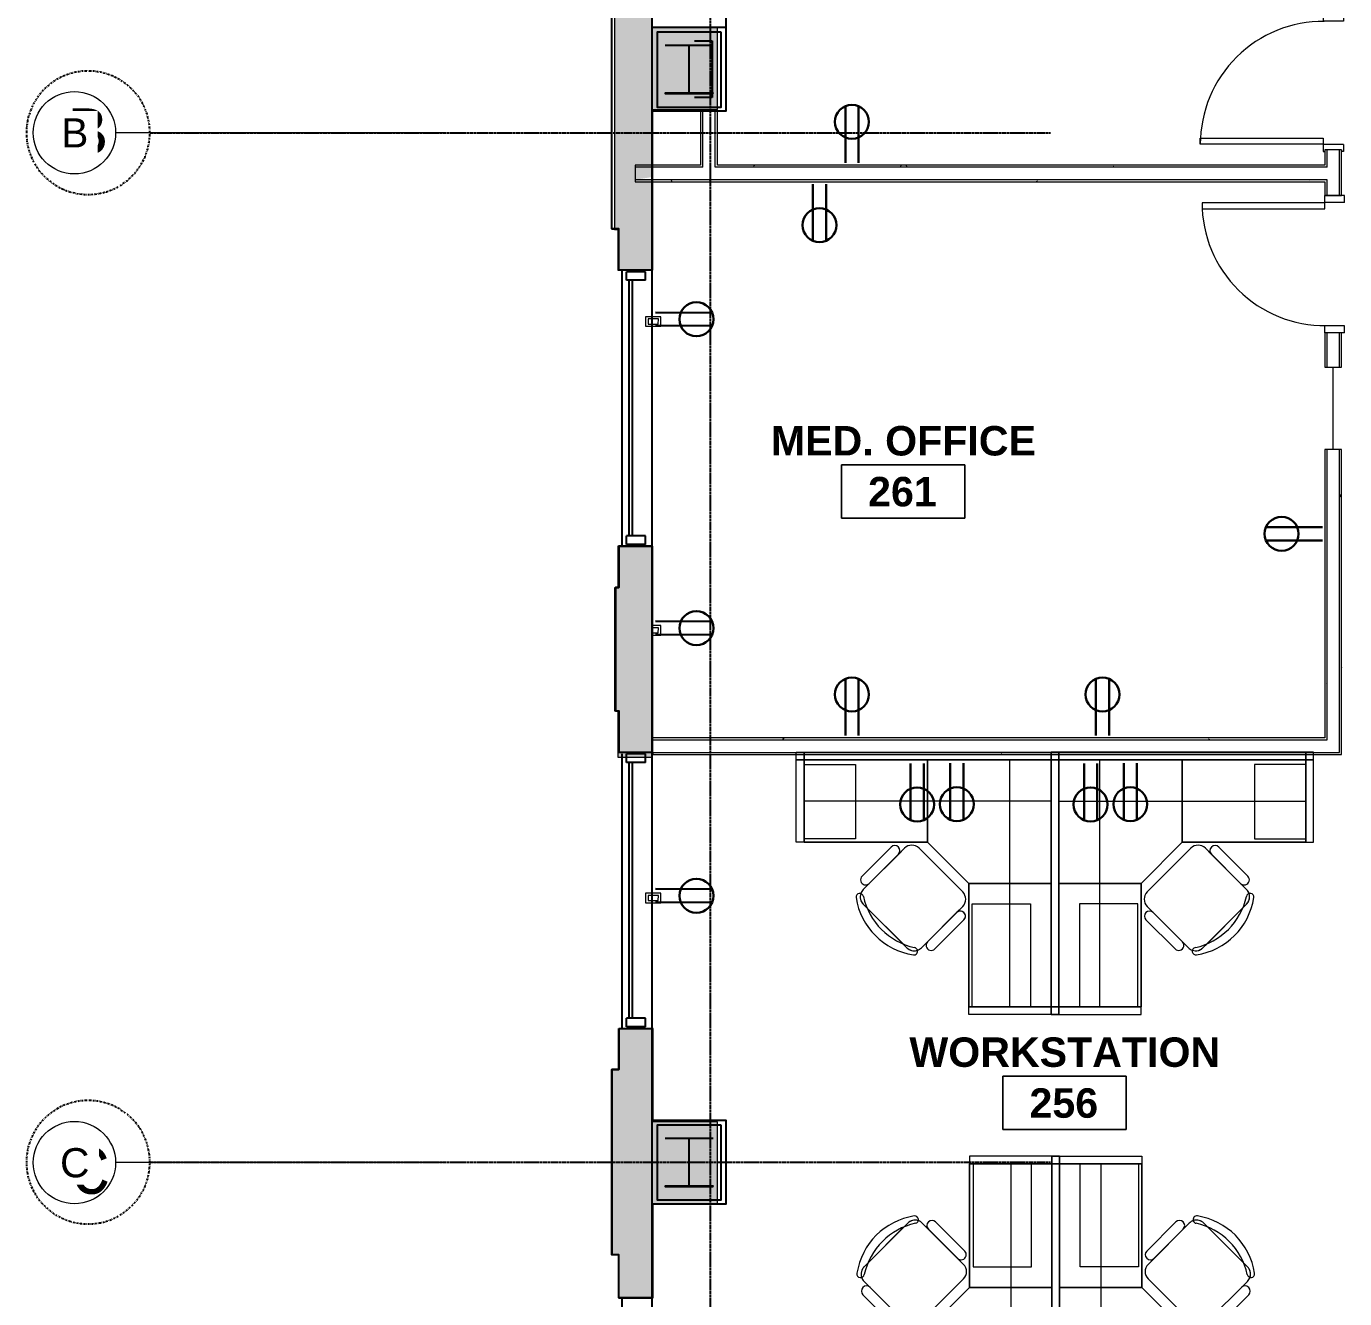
# Model space of a CAD drawing. Header units: inches. Extents: x 25329 to 28023, y 11893 to 13703.
# Drawn here: x 25328.9 to 25713.1, y 12932.4 to 13303.2 of the extents above; entities that cross this region are included whole.
import ezdxf

# ---------------------------------------------------------------- set-up
doc = ezdxf.new("R2010")
doc.units = ezdxf.units.IN
doc.header["$MEASUREMENT"] = 0
for name, pattern in [('L1$0$Plaza America BA02$0$CENTER2', [1.125, 0.75, -0.125, 0.125, -0.125]), ('L1$0$Plaza America BA02$0$DASHDOT', [1, 0.5, -0.25, 0, -0.25]), ('L1$0$SAG 02ATL Ste230PHII$0$CENTER2', [1.125, 0.75, -0.125, 0.125, -0.125])]:
    doc.linetypes.add(name, pattern=pattern)
for name, color, linetype in [('L1$0$A-Cols-Extr', 8, 'Continuous'), ('L1$0$A-Glaz', 8, 'Continuous'), ('L1$0$A-Wall-Extr', 8, 'Continuous'), ('L1$0$Plaza America BA02$0$14', 8, 'L1$0$Plaza America BA02$0$DASHDOT'), ('L1$0$Plaza America BA02$0$A-Column grid', 8, 'L1$0$Plaza America BA02$0$CENTER2'), ('L1$0$SAG 02ATL Ste230PHII$0$A-Column grid', 8, 'L1$0$SAG 02ATL Ste230PHII$0$CENTER2')]:
    doc.layers.add(name, color=color, linetype=linetype)
for name, color, linetype, lineweight in [('X1$0$A-ANNO-NOTE', 4, 'Continuous', 30), ('X1$0$A-AREA-IDEN', 1, 'Continuous', 9), ('X1$0$A-DOOR', 8, 'Continuous', 13), ('X1$0$A-DOOR-FRAM', 8, 'Continuous', 20), ('X1$0$A-GLAZ', 8, 'Continuous', 13), ('X1$0$A-WALL', 8, 'Continuous', 13), ('X1$0$A-WALL-PATT', 8, 'Continuous', 13), ('X1$0$E-ELEC-FIXT', 4, 'Continuous', 9), ('X1$0$I-FURN', 47, 'Continuous', 9), ('X1$0$I-FURN-PNLS', 47, 'Continuous', 9), ('X1$0$I-WALL', 8, 'Continuous', 13), ('X1$0$S-COLS', 8, 'Continuous', 13), ('X1$0$S-GRID', 8, 'Continuous', 9), ('X1$0$S-GRID-IDEN', 8, 'Continuous', 9)]:
    doc.layers.add(name, color=color, linetype=linetype, lineweight=lineweight)
doc.styles.add('L1$0$Plaza America BA02$0$MONOTXT', font='MONOTXT', dxfattribs={"height": 0.2})
doc.styles.add('X1$0$Swis721 Lt BT', font='swissl.ttf', dxfattribs={"height": 8.514638})
doc.styles.add('X1$0$Swis721 Lt BT_B', font='', dxfattribs={"height": 8.583975})
doc.styles.get('X1$0$Swis721 Lt BT_B').set_extended_font_data('Swis721 Lt BT', bold=True)
pattern_1 = [(0, (0, 0), (30.72, 7.68), [1.267, -21.773, 1.267, -21.773, -122.88]), (0, (0, 0), (30.72, 7.68), [-46.08, 1.267, -44.813, 1.267, -21.773, -53.76]), (0, (0, 0), (30.72, 7.68), [-115.2, 1.267, -14.093, 1.267, -37.133]), (120, (11.52, 3.84), (-22.011075, 22.7643004), [1.267, -21.773, 1.267, -21.773, -122.88]), (120, (11.52, 3.84), (-22.011075, 22.7643004), [-46.08, 1.267, -44.813, 1.267, -21.773, -53.76]), (120, (11.52, 3.84), (-22.011075, 22.7643004), [-115.2, 1.267, -14.093, 1.267, -37.133]), (240, (15.36, 19.2), (-8.708925, -30.4443004), [1.267, -21.773, 1.267, -21.773, -122.88]), (240, (15.36, 19.2), (-8.708925, -30.4443004), [-46.08, 1.267, -44.813, 1.267, -21.773, -53.76]), (240, (15.36, 19.2), (-8.708925, -30.4443004), [-115.2, 1.267, -14.093, 1.267, -37.133])]

# ---------------------------------------------------------------- blocks, each defined once
blk = doc.blocks.new('X1$0$F-Workstation - Generic Typical - F-Workstation - Generic Typical-V93-FIRST FLOOR POWER _ SIGNAL')
at = {"layer": 'X1$0$I-FURN'}
for p, q in [((25.76, -38.49), (38.49, -25.76)), ((38.49, -25.76), (25.76, -38.49)), ((25.76, -38.49), (38.49, -25.76)), ((42.73, -25.76), (54.75, -37.78)), ((44.5, -27.53), (42.73, -25.76)), ((42.73, -25.76), (44.5, -27.53)), ((46.62, -25.4), (55.1, -33.89)), ((55.1, -33.89), (46.62, -25.4)), ((46.62, -25.4), (55.1, -33.89)), ((44.5, -27.53), (52.98, -36.01)), ((52.98, -36.01), (44.5, -27.53)), ((52.98, -36.01), (44.5, -27.53)), ((44.5, -27.53), (52.98, -36.01)), ((54.75, -37.78), (52.98, -36.01)), ((52.98, -36.01), (54.75, -37.78)), ((53.57, -43.2), (54.75, -42.02)), ((54.75, -42.02), (53.57, -43.2)), ((37.78, -54.75), (25.76, -42.73)), ((25.76, -42.73), (27.53, -44.5)), ((27.53, -44.5), (25.76, -42.73)), ((36.01, -52.98), (27.53, -44.5)), ((27.53, -44.5), (36.01, -52.98)), ((27.53, -44.5), (36.01, -52.98)), ((36.01, -52.98), (27.53, -44.5)), ((53.65, -43.12), (43.12, -53.65)), ((43.2, -53.57), (53.57, -43.2)), ((53.57, -43.2), (43.2, -53.57)), ((33.89, -55.1), (25.4, -46.62)), ((25.4, -46.62), (33.89, -55.1)), ((33.89, -55.1), (25.4, -46.62)), ((36.01, -52.98), (37.78, -54.75)), ((37.78, -54.75), (36.01, -52.98)), ((42.02, -54.75), (43.2, -53.57)), ((43.2, -53.57), (42.02, -54.75))]:
    blk.add_line(p, q, dxfattribs=at)
for centre, radius, start, end in [((40.61, -27.88), 3, 45, 135), ((40.61, -27.88), 3, 45, 135), ((40.61, -27.88), 3, 45, 135), ((45.56, -26.46), 1.5, 45, 225), ((45.56, -26.46), 1.5, 45, 225), ((45.56, -26.46), 1.5, 45, 225), ((54.04, -34.95), 1.5, 225, 45), ((54.04, -34.95), 1.5, 225, 45), ((54.04, -34.95), 1.5, 225, 45), ((52.63, -39.9), 3, 18.7164, 45), ((52.63, -39.9), 3, 18.6047, 45), ((52.63, -39.9), 3, 18.6047, 45), ((27.88, -40.61), 3, 135, 225), ((27.88, -40.61), 3, 135, 225), ((27.88, -40.61), 3, 135, 225), ((35.53, -35.53), 19.64, 282.5758, 347.4242), ((35.53, -35.53), 19.64, 282.5758, 347.4242), ((35.53, -35.53), 19.64, 282.5758, 347.4242), ((37.07, -37.07), 20, 278.8255, 351.1745), ((37.07, -37.07), 20, 278.8255, 351.1745), ((37.07, -37.07), 20, 278.8255, 351.1745), ((55.77, -39.97), 1.08, 351.1745, 171.1745), ((55.77, -39.97), 1.08, 351.1745, 171.1745), ((55.77, -39.97), 1.08, 351.1745, 171.1745), ((52.63, -39.9), 3, 315, 18.6047), ((52.63, -39.9), 3, 315, 330), ((52.63, -39.9), 3, 330, 0), ((52.63, -39.9), 3, 15, 18.6047), ((52.63, -39.9), 3, 0, 15), ((26.46, -45.56), 1.5, 45, 225), ((26.46, -45.56), 1.5, 45, 225), ((26.46, -45.56), 1.5, 45, 225), ((34.95, -54.04), 1.5, 225, 45), ((34.95, -54.04), 1.5, 225, 45), ((34.95, -54.04), 1.5, 225, 45), ((39.9, -52.63), 3, 225, 251.2836), ((39.9, -52.63), 3, 225, 251.3953), ((39.9, -52.63), 3, 225, 251.3953), ((39.97, -55.77), 1.08, 98.8255, 278.8255), ((39.97, -55.77), 1.08, 98.8255, 278.8255), ((39.97, -55.77), 1.08, 98.8255, 278.8255), ((39.9, -52.63), 3, 251.3953, 315), ((39.9, -52.63), 3, 251.3953, 270), ((39.9, -52.63), 3, 270, 285), ((39.9, -52.63), 3, 285, 315)]:
    blk.add_arc(centre, radius, start, end, dxfattribs=at)
at = {"layer": 'X1$0$I-FURN-PNLS'}
for p, q in [((-2.25, 2.25), (-2.25, 0)), ((0, 2.25), (-2.25, 2.25)), ((-2.25, 0), (0, 0)), ((0, 0), (-2.25, 0)), ((-2.25, 0), (-2.25, -72)), ((0, 0), (0, 2.25)), ((72, 2.25), (0, 2.25)), ((0, 2.25), (0, 0)), ((0, 0), (72, 0)), ((0, -72), (0, 0)), ((0, 0), (0, -36)), ((36, 0), (0, 0)), ((0, 0), (0, -36)), ((36, 0), (0, 0)), ((0, 0), (36, 0)), ((0, -36), (0, 0)), ((12, -72), (12, 0)), ((72, 0), (36, 0)), ((36, 0), (36, -24)), ((36, -24), (36, 0)), ((36, -24), (36, 0)), ((36, 0), (36, -24)), ((72, 0), (36, 0)), ((36, 0), (36, -24)), ((36, -24), (36, 0)), ((36, 0), (72, 0)), ((72, 2.25), (72, 0)), ((74.25, 2.25), (72, 2.25)), ((72, 0), (72, 2.25)), ((72, -24), (72, 0)), ((72, 0), (74.25, 0)), ((74.25, 0), (72, 0)), ((72, 0), (72, -24)), ((72, -24), (72, 0)), ((72, 0), (72, -24)), ((74.25, 0), (74.25, 2.25)), ((74.25, -24), (74.25, 0)), ((57, -1.37), (57, -23)), ((72, -1.37), (57, -1.37)), ((72, -23), (72, -1.37)), ((0, -12), (72, -12)), ((57, -23), (72, -23)), ((24, -36), (36, -24)), ((24, -36), (36, -24)), ((36, -24), (24, -36)), ((36, -24), (72, -24)), ((36, -24), (72, -24)), ((72, -24), (36, -24)), ((57, -24), (72, -24)), ((72, -24), (74.25, -24)), ((24, -36), (0, -36)), ((0, -36), (0, -72)), ((0, -36), (24, -36)), ((0, -36), (24, -36)), ((24, -36), (0, -36)), ((24, -36), (0, -36)), ((0, -36), (0, -72)), ((0, -72), (0, -36)), ((0, -36), (24, -36)), ((24, -72), (24, -36)), ((24, -72), (24, -36)), ((24, -36), (24, -72)), ((23, -42), (6, -42)), ((6, -42), (6, -72)), ((23, -72), (23, -42)), ((24, -72), (24, -42)), ((-2.25, -72), (-2.25, -74.25)), ((0, -72), (-2.25, -72)), ((-2.25, -72), (0, -72)), ((0, -72), (24, -72)), ((0, -74.25), (0, -72)), ((24, -72), (0, -72)), ((0, -72), (0, -74.25)), ((0, -72), (24, -72)), ((24, -72), (0, -72)), ((6, -72), (23, -72)), ((24, -74.25), (24, -72)), ((-2.25, -74.25), (0, -74.25)), ((0, -74.25), (24, -74.25))]:
    blk.add_line(p, q, dxfattribs=at)
blk = doc.blocks.new('X1$0$F-Workstation - Generic Typical - F-Workstation - Generic Typical-V94-FIRST FLOOR POWER _ SIGNAL')
at = {"layer": 'X1$0$I-FURN'}
for p, q in [((33.89, 55.1), (25.4, 46.62)), ((33.89, 55.1), (25.4, 46.62)), ((25.4, 46.62), (33.89, 55.1)), ((37.78, 54.75), (25.76, 42.73)), ((37.78, 54.75), (36.01, 52.98)), ((36.01, 52.98), (37.78, 54.75)), ((43.2, 53.57), (42.02, 54.75)), ((42.02, 54.75), (43.2, 53.57)), ((27.53, 44.5), (36.01, 52.98)), ((36.01, 52.98), (27.53, 44.5)), ((36.01, 52.98), (27.53, 44.5)), ((27.53, 44.5), (36.01, 52.98)), ((53.65, 43.12), (43.12, 53.65)), ((53.57, 43.2), (43.2, 53.57)), ((43.2, 53.57), (53.57, 43.2)), ((27.53, 44.5), (25.76, 42.73)), ((25.76, 42.73), (27.53, 44.5)), ((54.75, 42.02), (53.57, 43.2)), ((53.57, 43.2), (54.75, 42.02)), ((25.76, 38.49), (38.49, 25.76)), ((25.76, 38.49), (38.49, 25.76)), ((38.49, 25.76), (25.76, 38.49)), ((42.73, 25.76), (54.75, 37.78)), ((52.98, 36.01), (44.5, 27.53)), ((44.5, 27.53), (52.98, 36.01)), ((44.5, 27.53), (52.98, 36.01)), ((52.98, 36.01), (44.5, 27.53)), ((52.98, 36.01), (54.75, 37.78)), ((54.75, 37.78), (52.98, 36.01)), ((46.62, 25.4), (55.1, 33.89)), ((46.62, 25.4), (55.1, 33.89)), ((55.1, 33.89), (46.62, 25.4)), ((42.73, 25.76), (44.5, 27.53)), ((44.5, 27.53), (42.73, 25.76))]:
    blk.add_line(p, q, dxfattribs=at)
for centre, radius, start, end in [((34.95, 54.04), 1.5, 315, 135), ((34.95, 54.04), 1.5, 315, 135), ((34.95, 54.04), 1.5, 315, 135), ((39.9, 52.63), 3, 108.7164, 135), ((39.9, 52.63), 3, 108.6047, 135), ((39.9, 52.63), 3, 108.6047, 135), ((39.97, 55.77), 1.08, 81.1745, 261.1745), ((39.97, 55.77), 1.08, 81.1745, 261.1745), ((39.97, 55.77), 1.08, 81.1745, 261.1745), ((39.9, 52.63), 3, 45, 108.6047), ((39.9, 52.63), 3, 105, 108.6047), ((39.9, 52.63), 3, 90, 105), ((35.53, 35.53), 19.64, 12.5758, 77.4242), ((35.53, 35.53), 19.64, 12.5758, 77.4242), ((35.53, 35.53), 19.64, 12.5758, 77.4242), ((39.9, 52.63), 3, 75, 90), ((37.07, 37.07), 20, 8.8255, 81.1745), ((37.07, 37.07), 20, 8.8255, 81.1745), ((37.07, 37.07), 20, 8.8255, 81.1745), ((39.9, 52.63), 3, 60, 75), ((39.9, 52.63), 3, 45, 60), ((26.46, 45.56), 1.5, 135, 315), ((26.46, 45.56), 1.5, 135, 315), ((26.46, 45.56), 1.5, 135, 315), ((27.88, 40.61), 3, 135, 225), ((27.88, 40.61), 3, 135, 225), ((27.88, 40.61), 3, 135, 225), ((55.77, 39.97), 1.08, 188.8255, 8.8255), ((55.77, 39.97), 1.08, 188.8255, 8.8255), ((55.77, 39.97), 1.08, 188.8255, 8.8255), ((52.63, 39.9), 3, 341.3953, 45), ((52.63, 39.9), 3, 30, 45), ((52.63, 39.9), 3, 315, 341.2836), ((52.63, 39.9), 3, 315, 341.3953), ((52.63, 39.9), 3, 315, 341.3953), ((52.63, 39.9), 3, 341.3953, 30), ((54.04, 34.95), 1.5, 315, 135), ((54.04, 34.95), 1.5, 315, 135), ((54.04, 34.95), 1.5, 315, 135), ((45.56, 26.46), 1.5, 135, 315), ((45.56, 26.46), 1.5, 135, 315), ((45.56, 26.46), 1.5, 135, 315), ((40.61, 27.88), 3, 225, 315), ((40.61, 27.88), 3, 225, 315), ((40.61, 27.88), 3, 225, 315)]:
    blk.add_arc(centre, radius, start, end, dxfattribs=at)
at = {"layer": 'X1$0$I-FURN-PNLS'}
for p, q in [((-2.25, 72), (-2.25, 74.25)), ((-2.25, 74.25), (0, 74.25)), ((0, 74.25), (0, 72)), ((0, 72), (0, 74.25)), ((0, 74.25), (24, 74.25)), ((24, 74.25), (24, 72)), ((0, 72), (-2.25, 72)), ((-2.25, 72), (0, 72)), ((-2.25, 0), (-2.25, 72)), ((0, 36), (0, 72)), ((0, 72), (24, 72)), ((0, 72), (0, 0)), ((24, 72), (0, 72)), ((24, 72), (0, 72)), ((0, 72), (0, 36)), ((0, 36), (0, 72)), ((0, 72), (24, 72)), ((6, 72), (23, 72)), ((6, 42), (6, 72)), ((12, 72), (12, 0)), ((23, 72), (23, 42)), ((24, 72), (24, 36)), ((24, 72), (24, 42)), ((24, 36), (24, 72)), ((24, 72), (24, 36)), ((23, 42), (6, 42)), ((24, 36), (0, 36)), ((0, 0), (0, 36)), ((0, 36), (24, 36)), ((24, 36), (0, 36)), ((0, 36), (0, 0)), ((0, 0), (0, 36)), ((0, 36), (24, 36)), ((0, 36), (24, 36)), ((24, 36), (0, 36)), ((24, 36), (36, 24)), ((36, 24), (24, 36)), ((24, 36), (36, 24)), ((36, 0), (36, 24)), ((36, 24), (72, 24)), ((36, 24), (36, 0)), ((36, 0), (36, 24)), ((36, 24), (36, 0)), ((72, 24), (36, 24)), ((36, 24), (36, 0)), ((36, 0), (36, 24)), ((36, 24), (72, 24)), ((57, 24), (72, 24)), ((72, 24), (72, 0)), ((72, 24), (74.25, 24)), ((72, 0), (72, 24)), ((72, 0), (72, 24)), ((72, 24), (72, 0)), ((74.25, 24), (74.25, 0)), ((57, 1.37), (57, 23)), ((57, 23), (72, 23)), ((72, 23), (72, 1.37)), ((0, 12), (72, 12)), ((72, 1.37), (57, 1.37)), ((-2.25, -2.25), (-2.25, 0)), ((-2.25, 0), (0, 0)), ((0, 0), (-2.25, 0)), ((0, -2.25), (-2.25, -2.25)), ((0, 0), (0, -2.25)), ((0, -2.25), (0, 0)), ((0, 0), (72, 0)), ((36, 0), (0, 0)), ((0, 0), (36, 0)), ((36, 0), (0, 0)), ((72, -2.25), (0, -2.25)), ((72, 0), (36, 0)), ((36, 0), (72, 0)), ((72, 0), (36, 0)), ((72, -2.25), (72, 0)), ((72, 0), (74.25, 0)), ((72, 0), (72, -2.25)), ((74.25, 0), (72, 0)), ((74.25, -2.25), (72, -2.25)), ((74.25, 0), (74.25, -2.25))]:
    blk.add_line(p, q, dxfattribs=at)
blk = doc.blocks.new('X1$0$F-Workstation - Generic Typical - F-Workstation - Generic Typical-V95-FIRST FLOOR POWER _ SIGNAL')
at = {"layer": 'X1$0$I-FURN'}
for p, q in [((33.89, 55.1), (25.4, 46.62)), ((33.89, 55.1), (25.4, 46.62)), ((25.4, 46.62), (33.89, 55.1)), ((37.78, 54.75), (25.76, 42.73)), ((37.78, 54.75), (36.01, 52.98)), ((36.01, 52.98), (37.78, 54.75)), ((43.2, 53.57), (42.02, 54.75)), ((42.02, 54.75), (43.2, 53.57)), ((27.53, 44.5), (36.01, 52.98)), ((36.01, 52.98), (27.53, 44.5)), ((36.01, 52.98), (27.53, 44.5)), ((27.53, 44.5), (36.01, 52.98)), ((53.65, 43.12), (43.12, 53.65)), ((53.57, 43.2), (43.2, 53.57)), ((43.2, 53.57), (53.57, 43.2)), ((25.71, 44.26), (25.71, 44.26)), ((27.53, 44.5), (25.76, 42.73)), ((25.76, 42.73), (27.53, 44.5)), ((54.75, 42.02), (53.57, 43.2)), ((53.57, 43.2), (54.75, 42.02)), ((25.76, 38.49), (38.49, 25.76)), ((25.76, 38.49), (38.49, 25.76)), ((38.49, 25.76), (25.76, 38.49)), ((42.73, 25.76), (54.75, 37.78)), ((52.98, 36.01), (44.5, 27.53)), ((44.5, 27.53), (52.98, 36.01)), ((44.5, 27.53), (52.98, 36.01)), ((52.98, 36.01), (44.5, 27.53)), ((52.98, 36.01), (54.75, 37.78)), ((54.75, 37.78), (52.98, 36.01)), ((46.62, 25.4), (55.1, 33.89)), ((46.62, 25.4), (55.1, 33.89)), ((55.1, 33.89), (46.62, 25.4)), ((42.73, 25.76), (44.5, 27.53)), ((44.5, 27.53), (42.73, 25.76))]:
    blk.add_line(p, q, dxfattribs=at)
for centre, radius, start, end in [((34.95, 54.04), 1.5, 315, 135), ((34.95, 54.04), 1.5, 315, 135), ((34.95, 54.04), 1.5, 315, 135), ((39.9, 52.63), 3, 108.7164, 135), ((39.9, 52.63), 3, 108.6047, 135), ((39.9, 52.63), 3, 108.6047, 135), ((39.97, 55.77), 1.08, 81.1745, 261.1745), ((39.97, 55.77), 1.08, 81.1745, 261.1745), ((39.97, 55.77), 1.08, 81.1745, 261.1745), ((39.9, 52.63), 3, 45, 108.6047), ((39.9, 52.63), 3, 105, 108.6047), ((39.9, 52.63), 3, 75, 105), ((35.53, 35.53), 19.64, 12.5758, 77.4242), ((35.53, 35.53), 19.64, 12.5758, 77.4242), ((35.53, 35.53), 19.64, 12.5758, 77.4242), ((37.07, 37.07), 20, 8.8255, 81.1745), ((37.07, 37.07), 20, 8.8255, 81.1745), ((37.07, 37.07), 20, 8.8255, 81.1745), ((39.9, 52.63), 3, 45, 75), ((26.46, 45.56), 1.5, 135, 315), ((26.46, 45.56), 1.5, 135, 315), ((26.46, 45.56), 1.5, 135, 239.9374), ((27.88, 40.61), 3, 135, 225), ((27.88, 40.61), 3, 135, 225), ((27.88, 40.61), 3, 135, 225), ((26.46, 45.56), 1.5, 240, 315), ((55.77, 39.97), 1.08, 188.8255, 8.8255), ((55.77, 39.97), 1.08, 188.8255, 8.8255), ((55.77, 39.97), 1.08, 188.8255, 8.8255), ((52.63, 39.9), 3, 341.3953, 45), ((52.63, 39.9), 3, 15, 45), ((52.63, 39.9), 3, 315, 341.2836), ((52.63, 39.9), 3, 315, 341.3953), ((52.63, 39.9), 3, 315, 341.3953), ((52.63, 39.9), 3, 341.3953, 15), ((54.04, 34.95), 1.5, 315, 135), ((54.04, 34.95), 1.5, 315, 135), ((54.04, 34.95), 1.5, 315, 135), ((45.56, 26.46), 1.5, 135, 315), ((45.56, 26.46), 1.5, 135, 315), ((45.56, 26.46), 1.5, 135, 315), ((40.61, 27.88), 3, 225, 315), ((40.61, 27.88), 3, 225, 315), ((40.61, 27.88), 3, 225, 315)]:
    blk.add_arc(centre, radius, start, end, dxfattribs=at)
at = {"layer": 'X1$0$I-FURN-PNLS'}
for p, q in [((-2.25, 72), (-2.25, 74.25)), ((-2.25, 74.25), (0, 74.25)), ((0, 74.25), (0, 72)), ((0, 72), (0, 74.25)), ((0, 74.25), (24, 74.25)), ((24, 74.25), (24, 72)), ((0, 72), (-2.25, 72)), ((-2.25, 72), (0, 72)), ((-2.25, 0), (-2.25, 72)), ((0, 36), (0, 72)), ((0, 72), (24, 72)), ((0, 72), (0, 0)), ((24, 72), (0, 72)), ((24, 72), (0, 72)), ((0, 72), (0, 36)), ((0, 36), (0, 72)), ((0, 72), (24, 72)), ((6, 72), (23, 72)), ((6, 42), (6, 72)), ((12, 72), (12, 0)), ((23, 72), (23, 42)), ((24, 72), (24, 36)), ((24, 72), (24, 42)), ((24, 36), (24, 72)), ((24, 72), (24, 36)), ((23, 42), (6, 42)), ((24, 36), (0, 36)), ((0, 0), (0, 36)), ((0, 36), (24, 36)), ((24, 36), (0, 36)), ((0, 36), (0, 0)), ((0, 0), (0, 36)), ((0, 36), (24, 36)), ((0, 36), (24, 36)), ((24, 36), (0, 36)), ((24, 36), (36, 24)), ((36, 24), (24, 36)), ((24, 36), (36, 24)), ((36, 0), (36, 24)), ((36, 24), (72, 24)), ((36, 24), (36, 0)), ((36, 0), (36, 24)), ((36, 24), (36, 0)), ((72, 24), (36, 24)), ((36, 24), (36, 0)), ((36, 0), (36, 24)), ((36, 24), (72, 24)), ((57, 24), (72, 24)), ((72, 24), (72, 0)), ((72, 24), (74.25, 24)), ((72, 0), (72, 24)), ((72, 0), (72, 24)), ((72, 24), (72, 0)), ((74.25, 24), (74.25, 0)), ((57, 1.37), (57, 23)), ((57, 23), (72, 23)), ((72, 23), (72, 1.37)), ((0, 12), (72, 12)), ((72, 1.37), (57, 1.37)), ((-2.25, -2.25), (-2.25, 0)), ((-2.25, 0), (0, 0)), ((0, 0), (-2.25, 0)), ((0, -2.25), (-2.25, -2.25)), ((0, 0), (0, -2.25)), ((0, -2.25), (0, 0)), ((0, 0), (72, 0)), ((36, 0), (0, 0)), ((0, 0), (36, 0)), ((36, 0), (0, 0)), ((72, -2.25), (0, -2.25)), ((72, 0), (36, 0)), ((36, 0), (72, 0)), ((72, 0), (36, 0)), ((72, -2.25), (72, 0)), ((72, 0), (74.25, 0)), ((72, 0), (72, -2.25)), ((74.25, 0), (72, 0)), ((74.25, -2.25), (72, -2.25)), ((74.25, 0), (74.25, -2.25))]:
    blk.add_line(p, q, dxfattribs=at)
blk = doc.blocks.new('X1$0$F-Workstation - Generic Typical - F-Workstation - Generic Typical-V96-FIRST FLOOR POWER _ SIGNAL')
at = {"layer": 'X1$0$I-FURN'}
for p, q in [((25.76, -38.49), (38.49, -25.76)), ((38.49, -25.76), (25.76, -38.49)), ((25.76, -38.49), (38.49, -25.76)), ((42.73, -25.76), (54.75, -37.78)), ((44.5, -27.53), (42.73, -25.76)), ((42.73, -25.76), (44.5, -27.53)), ((46.62, -25.4), (55.1, -33.89)), ((55.1, -33.89), (46.62, -25.4)), ((46.62, -25.4), (55.1, -33.89)), ((44.5, -27.53), (52.98, -36.01)), ((52.98, -36.01), (44.5, -27.53)), ((52.98, -36.01), (44.5, -27.53)), ((44.5, -27.53), (52.98, -36.01)), ((54.75, -37.78), (52.98, -36.01)), ((52.98, -36.01), (54.75, -37.78)), ((53.57, -43.2), (54.75, -42.02)), ((54.75, -42.02), (53.57, -43.2)), ((37.78, -54.75), (25.76, -42.73)), ((25.76, -42.73), (27.53, -44.5)), ((27.53, -44.5), (25.76, -42.73)), ((36.01, -52.98), (27.53, -44.5)), ((27.53, -44.5), (36.01, -52.98)), ((27.53, -44.5), (36.01, -52.98)), ((36.01, -52.98), (27.53, -44.5)), ((53.65, -43.12), (43.12, -53.65)), ((43.2, -53.57), (53.57, -43.2)), ((53.57, -43.2), (43.2, -53.57)), ((33.89, -55.1), (25.4, -46.62)), ((25.4, -46.62), (33.89, -55.1)), ((33.89, -55.1), (25.4, -46.62)), ((36.01, -52.98), (37.78, -54.75)), ((37.78, -54.75), (36.01, -52.98)), ((42.02, -54.75), (43.2, -53.57)), ((43.2, -53.57), (42.02, -54.75))]:
    blk.add_line(p, q, dxfattribs=at)
for centre, radius, start, end in [((40.61, -27.88), 3, 45, 135), ((40.61, -27.88), 3, 45, 135), ((40.61, -27.88), 3, 45, 135), ((45.56, -26.46), 1.5, 45, 225), ((45.56, -26.46), 1.5, 45, 225), ((45.56, -26.46), 1.5, 45, 225), ((54.04, -34.95), 1.5, 225, 45), ((54.04, -34.95), 1.5, 225, 45), ((54.04, -34.95), 1.5, 225, 45), ((52.63, -39.9), 3, 18.7164, 45), ((52.63, -39.9), 3, 18.6047, 45), ((52.63, -39.9), 3, 18.6047, 45), ((27.88, -40.61), 3, 135, 225), ((27.88, -40.61), 3, 135, 225), ((27.88, -40.61), 3, 135, 225), ((35.53, -35.53), 19.64, 282.5758, 347.4242), ((35.53, -35.53), 19.64, 282.5758, 347.4242), ((35.53, -35.53), 19.64, 282.5758, 347.4242), ((37.07, -37.07), 20, 278.8255, 351.1745), ((37.07, -37.07), 20, 278.8255, 351.1745), ((37.07, -37.07), 20, 278.8255, 351.1745), ((55.77, -39.97), 1.08, 351.1745, 171.1745), ((55.77, -39.97), 1.08, 351.1745, 171.1745), ((55.77, -39.97), 1.08, 351.1745, 171.1745), ((52.63, -39.9), 3, 315, 18.6047), ((52.63, -39.9), 3, 315, 330), ((52.63, -39.9), 3, 330, 345), ((52.63, -39.9), 3, 345, 18.6047), ((26.46, -45.56), 1.5, 45, 225), ((26.46, -45.56), 1.5, 45, 225), ((26.46, -45.56), 1.5, 45, 225), ((34.95, -54.04), 1.5, 225, 45), ((34.95, -54.04), 1.5, 225, 45), ((34.95, -54.04), 1.5, 225, 45), ((39.9, -52.63), 3, 225, 251.2836), ((39.9, -52.63), 3, 225, 251.3953), ((39.9, -52.63), 3, 225, 251.3953), ((39.97, -55.77), 1.08, 98.8255, 278.8255), ((39.97, -55.77), 1.08, 98.8255, 278.8255), ((39.97, -55.77), 1.08, 98.8255, 278.8255), ((39.9, -52.63), 3, 251.3953, 315), ((39.9, -52.63), 3, 251.3953, 285), ((39.9, -52.63), 3, 285, 300), ((39.9, -52.63), 3, 300, 315)]:
    blk.add_arc(centre, radius, start, end, dxfattribs=at)
at = {"layer": 'X1$0$I-FURN-PNLS'}
for p, q in [((-2.25, 2.25), (-2.25, 0)), ((0, 2.25), (-2.25, 2.25)), ((-2.25, 0), (0, 0)), ((0, 0), (-2.25, 0)), ((-2.25, 0), (-2.25, -72)), ((0, 0), (0, 2.25)), ((72, 2.25), (0, 2.25)), ((0, 2.25), (0, 0)), ((0, 0), (72, 0)), ((0, -72), (0, 0)), ((0, 0), (0, -36)), ((36, 0), (0, 0)), ((0, 0), (0, -36)), ((36, 0), (0, 0)), ((0, 0), (36, 0)), ((0, -36), (0, 0)), ((12, -72), (12, 0)), ((72, 0), (36, 0)), ((36, 0), (36, -24)), ((36, -24), (36, 0)), ((36, -24), (36, 0)), ((36, 0), (36, -24)), ((72, 0), (36, 0)), ((36, 0), (36, -24)), ((36, -24), (36, 0)), ((36, 0), (72, 0)), ((72, 2.25), (72, 0)), ((74.25, 2.25), (72, 2.25)), ((72, 0), (72, 2.25)), ((72, -24), (72, 0)), ((72, 0), (74.25, 0)), ((74.25, 0), (72, 0)), ((72, 0), (72, -24)), ((72, -24), (72, 0)), ((72, 0), (72, -24)), ((74.25, 0), (74.25, 2.25)), ((74.25, -24), (74.25, 0)), ((57, -1.37), (57, -23)), ((72, -1.37), (57, -1.37)), ((72, -23), (72, -1.37)), ((0, -12), (72, -12)), ((57, -23), (72, -23)), ((24, -36), (36, -24)), ((24, -36), (36, -24)), ((36, -24), (24, -36)), ((36, -24), (72, -24)), ((36, -24), (72, -24)), ((72, -24), (36, -24)), ((57, -24), (72, -24)), ((72, -24), (74.25, -24)), ((24, -36), (0, -36)), ((0, -36), (0, -72)), ((0, -36), (24, -36)), ((0, -36), (24, -36)), ((24, -36), (0, -36)), ((24, -36), (0, -36)), ((0, -36), (0, -72)), ((0, -72), (0, -36)), ((0, -36), (24, -36)), ((24, -72), (24, -36)), ((24, -72), (24, -36)), ((24, -36), (24, -72)), ((23, -42), (6, -42)), ((6, -42), (6, -72)), ((23, -72), (23, -42)), ((24, -72), (24, -42)), ((-2.25, -72), (-2.25, -74.25)), ((0, -72), (-2.25, -72)), ((-2.25, -72), (0, -72)), ((0, -72), (24, -72)), ((0, -74.25), (0, -72)), ((24, -72), (0, -72)), ((0, -72), (0, -74.25)), ((0, -72), (24, -72)), ((24, -72), (0, -72)), ((6, -72), (23, -72)), ((24, -74.25), (24, -72)), ((-2.25, -74.25), (0, -74.25)), ((0, -74.25), (24, -74.25))]:
    blk.add_line(p, q, dxfattribs=at)
blk = doc.blocks.new('X1$0$Single Flush - OTJ_SOLIDFLUSH_ALUM-4900816-FIRST FLOOR POWER _ SIGNAL')
at = {"layer": 'X1$0$A-DOOR'}
for p, q in [((16.15625, 38.25), (16.15625, 2.4375)), ((17.90625, 38.25), (16.15625, 38.25)), ((17.90625, 2.4375), (17.90625, 38.25)), ((16.15625, 2.4375), (17.90625, 2.4375))]:
    blk.add_line(p, q, dxfattribs=at)
blk.add_arc((17.90625, 2.4375), 35.8125, 90, 180.5, dxfattribs=at)
at = {"layer": 'X1$0$A-DOOR-FRAM'}
for p, q in [((-20, -3.3125), (-20, 2.4375)), ((-20, 2.4375), (-18, 2.4375)), ((-18, -3.3125), (-18, 2.4375)), ((18.000004, -3.3125), (18.000004, 2.4375)), ((18.000004, 2.4375), (20.000004, 2.4375)), ((20.000004, -3.3125), (20.000004, 2.4375)), ((-20, -3.3125), (-18, -3.3125)), ((18.000004, -3.3125), (20.000004, -3.3125))]:
    blk.add_line(p, q, dxfattribs=at)
blk = doc.blocks.new('X1$0$Double Flush w-Skinny Lite - Int-N-LDMF-36_ x 84_-5155943-FIRST FLOOR POWER _ SIGNAL')
at = {"layer": 'X1$0$A-DOOR'}
for p, q in [((16.15625, -2.9375), (17.90625, -2.9375)), ((16.15625, -38.75), (16.15625, -2.9375)), ((17.90625, -2.9375), (17.90625, -38.75)), ((17.90625, -38.75), (16.15625, -38.75))]:
    blk.add_line(p, q, dxfattribs=at)
blk.add_arc((17.90625, -2.9375), 35.8125, 179.5, 270, dxfattribs=at)
at = {"layer": 'X1$0$A-DOOR-FRAM'}
for p, q in [((-20, 2.9375), (-20, 2.4375)), ((-20, 2.9375), (-18, 2.9375)), ((-20, 2.4375), (-19.5, 2.4375)), ((-19.5, 2.4375), (-19.5, -2.4375)), ((-18, 2.9375), (-18, -2.9375)), ((18.000004, 2.9375), (18.000004, -2.9375)), ((18.000004, 2.9375), (20.000004, 2.9375)), ((19.500004, 2.4375), (19.500004, -2.4375)), ((19.500004, 2.4375), (20.000004, 2.4375)), ((20.000004, 2.9375), (20.000004, 2.4375)), ((-20, -2.9375), (-20, -2.4375)), ((-20, -2.4375), (-19.5, -2.4375)), ((-20, -2.9375), (-18, -2.9375)), ((18.000004, -2.9375), (20.000004, -2.9375)), ((19.500004, -2.4375), (20.000004, -2.4375)), ((20.000004, -2.9375), (20.000004, -2.4375))]:
    blk.add_line(p, q, dxfattribs=at)
blk = doc.blocks.new('X1$0$Frameless opening with glazing - 24_ x 96_-4900874-FIRST FLOOR POWER _ SIGNAL')
at = {"layer": 'X1$0$A-GLAZ'}
blk.add_line((-13.5, 0.0625), (10.5, 0.0625), dxfattribs=at)
blk = doc.blocks.new('X1$0$PS - Duplex - Duplex-4172790-FIRST FLOOR POWER _ SIGNAL')
at = {"layer": 'X1$0$E-ELEC-FIXT'}
for p, q in [((-1.375, -2.25), (-1.375, 2.25)), ((-1.375, 2.25), (1.375, 2.25)), ((-0.75, -1.5), (-0.75, 1.5)), ((-0.75, 1.5), (0.75, 1.5)), ((0.75, 1.5), (0.75, -1.5)), ((1.375, 2.25), (1.375, -2.25)), ((1.375, -2.25), (-1.375, -2.25)), ((0.75, -1.5), (-0.75, -1.5))]:
    blk.add_line(p, q, dxfattribs=at)
blk = doc.blocks.new('X1$0$PS - Duplex - Duplex-V153-FIRST FLOOR POWER _ SIGNAL')
at = {"layer": 'X1$0$E-ELEC-FIXT'}
for p, q in [((-1.37, -0.27), (-1.37, 2.25)), ((-1.37, 2.25), (1.38, 2.25)), ((-0.75, -0.28), (-0.75, 1.5)), ((-0.75, 1.5), (0.75, 1.5)), ((0.75, 1.5), (0.75, -0.28)), ((1.38, 2.25), (1.38, -0.29))]:
    blk.add_line(p, q, dxfattribs=at)
blk = doc.blocks.new('X1$0$Concrete-Rectangular-Column - 19 X 24-5195709-FIRST FLOOR POWER _ SIGNAL')
at = {"layer": 'X1$0$S-COLS'}
blk.add_hatch(color=256, dxfattribs=at).paths.add_polyline_path([(-9.5, -12), (9.5, -12), (9.5, 12), (-9.5, 12)], flags=0)
for p, q in [((9.5, 12), (-9.5, 12)), ((-9.5, 12), (-9.5, -12)), ((9.5, -12), (9.5, 12)), ((-9.5, -12), (9.5, -12))]:
    blk.add_line(p, q, dxfattribs=at)
blk = doc.blocks.new('X1$0$Grid - Grid Head - Circle-50561-FIRST FLOOR POWER _ SIGNAL')
at = {"layer": 'X1$0$S-GRID-IDEN'}
blk.add_circle((0, 0), 0.125, dxfattribs=at)
blk = doc.blocks.new('X1$0$Room Tag - Room Name and Number-3379422-FIRST FLOOR POWER _ SIGNAL')
at = {"layer": 'X1$0$A-AREA-IDEN'}
for p, q in [((-0.1881, -0.1636), (-0.1881, -0.0018)), ((-0.1881, -0.0018), (0.1869, -0.0018)), ((0.1869, -0.0018), (-0.1881, -0.0018)), ((-0.1881, -0.0018), (-0.1881, -0.1636)), ((0.1869, -0.0018), (0.1869, -0.1636)), ((0.1869, -0.1636), (0.1869, -0.0018)), ((0.1869, -0.1636), (-0.1881, -0.1636)), ((-0.1881, -0.1636), (0.1869, -0.1636))]:
    blk.add_line(p, q, dxfattribs=at)

msp = doc.modelspace()

# ---------------------------------------------------------------- hatches: boundary and pattern name
at = {"layer": 'X1$0$A-WALL-PATT'}
for points in [[(25500.32, 13244.01), (25511.32, 13244.01), (25511.32, 13258.48), (25506.32, 13258.48), (25511.32, 13259.26), (25511.32, 13337.01), (25500.32, 13337.01), (25500.32, 13274.79)], [(25511.32, 13232.17), (25511.32, 13244.01), (25501.32, 13244.01), (25501.32, 13232.17)], [(25511.32, 13139.51), (25511.32, 13151.67), (25501.32, 13151.67), (25501.32, 13139.51)], [(25501.32, 13103.67), (25511.32, 13103.67), (25511.32, 13139.51), (25500.32, 13139.51), (25500.32, 13103.67)], [(25501.32, 13090.17), (25511.32, 13090.17), (25511.32, 13103.67), (25501.32, 13103.67), (25501.32, 13091.61)], [(25511.57, 12999.17), (25511.57, 13011.17), (25501.57, 13011.17), (25501.57, 12999.17)], [(25511.57, 12945.17), (25511.57, 12959.92), (25511.35, 12959.92), (25511.35, 12983.92), (25511.57, 12983.92), (25511.57, 12999.17), (25499.57, 12999.17), (25499.57, 12945.17), (25511.35, 12945.17)], [(25501.57, 12932.67), (25511.57, 12932.67), (25511.57, 12945.17), (25501.57, 12945.17)]]:
    msp.add_hatch(color=256, dxfattribs=at).paths.add_polyline_path(points, flags=0)
h = msp.add_hatch(dxfattribs=at)
h.set_pattern_fill('FP1_1', color=256, style=0, pattern_type=2)
h.set_pattern_definition(pattern_1)
h.paths.add_polyline_path([(25708.01, 13095.86), (25708.01, 13179.86), (25707.38, 13179.86), (25707.38, 13095.86)], flags=0)
h.paths.add_polyline_path([(25707.38, 13203.86), (25708.01, 13203.86), (25708.01, 13213.86), (25707.38, 13213.86)], flags=0)
h.paths.add_polyline_path([(25707.38, 13253.86), (25708.01, 13253.86), (25708.01, 13258.48), (25707.38, 13258.48), (25707.38, 13257.86)], flags=0)
h.paths.add_polyline_path([(25708.01, 13262.11), (25708.01, 13267.23), (25707.38, 13267.23), (25707.38, 13262.11)], flags=0)
h.paths.add_polyline_path([(25708.01, 13306.23), (25708.01, 13324.11), (25707.38, 13324.11), (25707.38, 13306.23)], flags=0)
h = msp.add_hatch(dxfattribs=at)
h.set_pattern_fill('FP1_1', color=256, style=0, pattern_type=2)
h.set_pattern_definition(pattern_1)
h.paths.add_polyline_path([(25711.63, 13091.61), (25712.26, 13091.61), (25712.26, 13179.86), (25711.63, 13179.86), (25711.63, 13095.23)], flags=0)
h.paths.add_polyline_path([(25712.26, 13203.86), (25712.26, 13213.86), (25711.63, 13213.86), (25711.63, 13203.86)], flags=0)
h.paths.add_polyline_path([(25711.63, 13253.86), (25712.26, 13253.86), (25712.26, 13267.23), (25711.63, 13267.23), (25711.63, 13258.48)], flags=0)
h.paths.add_polyline_path([(25712.26, 13306.23), (25712.26, 13324.11), (25711.63, 13324.11), (25711.63, 13306.23)], flags=0)
h = msp.add_hatch(dxfattribs=at)
h.set_pattern_fill('FP1_1', color=256, style=0, pattern_type=2)
h.set_pattern_definition(pattern_1)
h.paths.add_polyline_path([(25707.38, 13262.11), (25707.38, 13262.73), (25529.68, 13262.73), (25529.68, 13262.11), (25623.8, 13262.11)], flags=0)
h.paths.add_polyline_path([(25526.06, 13262.11), (25526.06, 13262.73), (25511.32, 13262.73), (25511.32, 13262.11)], flags=0)
h = msp.add_hatch(dxfattribs=at)
h.set_pattern_fill('FP1_1', color=256, style=0, pattern_type=2)
h.set_pattern_definition(pattern_1)
h.paths.add_polyline_path([(25623.8, 13257.86), (25707.38, 13257.86), (25707.38, 13258.48), (25511.32, 13258.48), (25511.32, 13257.86), (25529.68, 13257.86)], flags=0)
h = msp.add_hatch(dxfattribs=at)
h.set_pattern_fill('FP1_1', color=256, style=0, pattern_type=2)
h.set_pattern_definition(pattern_1)
h.paths.add_polyline_path([(25629.82, 13095.23), (25708.01, 13095.23), (25708.01, 13095.86), (25511.32, 13095.86), (25511.32, 13095.23), (25627.57, 13095.23)], flags=0)
h = msp.add_hatch(dxfattribs=at)
h.set_pattern_fill('FP1_1', color=256, style=0, pattern_type=2)
h.set_pattern_definition(pattern_1)
h.paths.add_polyline_path([(25711.63, 13090.98), (25712.26, 13090.98), (25712.26, 13091.61), (25511.32, 13091.61), (25511.32, 13090.98), (25711.54, 13090.98)], flags=0)
at = {"layer": 'X1$0$S-COLS'}
msp.add_hatch(color=256, dxfattribs=at).paths.add_polyline_path([(25530.31, 13278.92), (25530.31, 13302.92), (25511.32, 13302.92), (25511.32, 13278.92)], flags=0)

# ---------------------------------------------------------------- linework, layer by layer
at = {"layer": 'L1$0$A-Cols-Extr'}
for p, q in [((25523.66, 13298.92), (25528.8, 13298.92)), ((25528.8, 13298.92), (25528.8, 13282.42)), ((25528.8, 13282.42), (25523.66, 13282.42))]:
    msp.add_line(p, q, dxfattribs=at)
for points in [[(25532.8, 13302.92), (25532.8, 13278.42), (25511.32, 13278.42), (25511.32, 13302.92)], [(25531.31, 13301.57), (25531.31, 13279.57), (25512.81, 13279.57), (25512.81, 13301.57)], [(25529.06, 13283.57), (25529.06, 13283.67), (25515.07, 13283.67), (25515.07, 13283.57)], [(25532.81, 12984.42), (25532.81, 12959.92), (25511.32, 12959.92), (25511.32, 12984.42)], [(25531.32, 12983.07), (25531.32, 12961.07), (25512.82, 12961.07), (25512.82, 12983.07)], [(25529.07, 12965.07), (25529.07, 12965.17), (25515.07, 12965.17), (25515.07, 12965.07)]]:
    msp.add_lwpolyline(points, close=True, dxfattribs=at)
for points in [[(25529.06, 13297.57), (25515.06, 13297.57)], [(25522.06, 13283.67), (25522.06, 13297.67)], [(25529.07, 12979.07), (25515.07, 12979.07)], [(25522.07, 12965.17), (25522.07, 12979.17)]]:
    msp.add_lwpolyline(points, dxfattribs=at)
at = {"layer": 'L1$0$A-Glaz'}
for p, q in [((25511.32, 13232.17), (25501.57, 13232.17)), ((25502.57, 13151.67), (25502.57, 13232.17)), ((25503.82, 13229.17), (25503.82, 13231.67)), ((25509.32, 13231.67), (25503.82, 13231.67)), ((25509.32, 13229.17), (25503.82, 13229.17)), ((25504.57, 13154.67), (25504.57, 13229.17)), ((25505.57, 13154.67), (25505.57, 13229.17)), ((25509.32, 13229.17), (25509.32, 13231.67)), ((25511.32, 13151.67), (25511.32, 13232.17)), ((25503.82, 13152.17), (25503.82, 13154.67)), ((25509.32, 13154.67), (25503.82, 13154.67)), ((25509.32, 13152.17), (25503.82, 13152.17)), ((25509.32, 13152.17), (25509.32, 13154.67)), ((25501.58, 13151.67), (25511.32, 13151.67)), ((25501.58, 13091.67), (25511.32, 13091.67)), ((25502.57, 13011.17), (25502.57, 13091.17)), ((25509.32, 13091.17), (25503.82, 13091.17)), ((25503.82, 13088.67), (25503.82, 13091.17)), ((25509.32, 13088.67), (25509.32, 13091.17)), ((25511.32, 13011.17), (25511.32, 13091.67)), ((25509.32, 13088.67), (25503.82, 13088.67)), ((25504.57, 13014.17), (25504.57, 13088.67)), ((25505.57, 13014.17), (25505.57, 13088.67)), ((25509.32, 13014.17), (25503.82, 13014.17)), ((25503.82, 13011.67), (25503.82, 13014.17)), ((25509.32, 13011.67), (25509.32, 13014.17)), ((25501.57, 13011.17), (25511.4, 13011.17)), ((25509.32, 13011.67), (25503.82, 13011.67)), ((25501.57, 12932.67), (25511.32, 12932.67)), ((25502.57, 12853.17), (25502.57, 12932.67)), ((25511.32, 12853.17), (25511.32, 12932.67))]:
    msp.add_line(p, q, dxfattribs=at)
at = {"layer": 'L1$0$A-Wall-Extr'}
for p, q in [((25511.32, 13232.17), (25511.32, 13349.17)), ((25499.57, 13244.17), (25499.57, 13337.17)), ((25499.57, 13244.17), (25501.57, 13244.17)), ((25501.57, 13232.17), (25501.57, 13244.17)), ((25501.57, 13244.17), (25501.57, 13244.17)), ((25501.58, 13151.67), (25501.58, 13139.67)), ((25511.32, 13151.67), (25511.32, 13091.67)), ((25500.58, 13103.67), (25500.58, 13139.67)), ((25500.58, 13139.67), (25501.58, 13139.67)), ((25511.31, 13112.54), (25511.31, 13113.17)), ((25511.31, 13113.17), (25511.31, 13113.17)), ((25500.58, 13103.67), (25501.58, 13103.67)), ((25501.58, 13103.67), (25501.58, 13091.67)), ((25501.57, 13011.17), (25501.57, 12999.17)), ((25511.32, 12932.67), (25511.32, 13011.17)), ((25501.57, 12999.17), (25499.57, 12999.17)), ((25499.57, 12999.17), (25499.57, 12945.17)), ((25501.57, 12945.17), (25499.57, 12945.17)), ((25501.57, 12932.67), (25501.57, 12945.17))]:
    msp.add_line(p, q, dxfattribs=at)
at = {"layer": 'L1$0$A-Wall-Extr', "flags": 128}
for points in [[(25501.57, 13349.17), (25511.32, 13349.17), (25511.32, 13312.42), (25532.8, 13312.42), (25532.8, 13278.42), (25511.32, 13278.42), (25511.32, 13232.17), (25501.57, 13232.17), (25501.57, 13244.17), (25499.57, 13244.17), (25499.57, 13337.17), (25501.57, 13337.17)], [(25501.58, 13151.67), (25501.58, 13139.67), (25500.58, 13139.67), (25500.58, 13103.67), (25501.58, 13103.67), (25501.58, 13091.67), (25511.32, 13091.67), (25511.32, 13151.67)], [(25501.57, 13011.17), (25511.32, 13011.17), (25511.32, 12984.42), (25532.81, 12984.42), (25532.81, 12959.92), (25511.32, 12959.92), (25511.32, 12932.67), (25501.57, 12932.67), (25501.57, 12945.17), (25499.57, 12945.17), (25499.57, 12999.17), (25501.57, 12999.17)]]:
    msp.add_lwpolyline(points, close=True, dxfattribs=at)
at = {"layer": 'L1$0$Plaza America BA02$0$14'}
for centre in [(25346.9, 13272.17), (25346.9, 12972.17)]:
    msp.add_ellipse(centre, major_axis=(18, 0), ratio=0.99964, start_param=0, end_param=6.283175, dxfattribs=at)
at = {"layer": 'L1$0$Plaza America BA02$0$A-Column grid'}
for p, q in [((25528.23, 13666.96), (25528.23, 12048.88)), ((25364.9, 13272.17), (25627.43, 13272.17)), ((25364.9, 12972.17), (25627.43, 12972.17))]:
    msp.add_line(p, q, dxfattribs=at)
at = {"layer": 'L1$0$SAG 02ATL Ste230PHII$0$A-Column grid'}
for p, q in [((25528.23, 13666.96), (25528.23, 12048.88)), ((25364.9, 13272.17), (25627.43, 13272.17)), ((25364.9, 12972.17), (25627.43, 12972.17))]:
    msp.add_line(p, q, dxfattribs=at)
at = {"layer": 'X1$0$A-ANNO-NOTE'}
for p, q in [((25567.63, 13263.38), (25567.63, 13279.91)), ((25571.46, 13263.38), (25571.46, 13279.91)), ((25558.14, 13257.2), (25558.14, 13240.68)), ((25561.98, 13257.2), (25561.98, 13240.68)), ((25512.25, 13219.79), (25528.77, 13219.72)), ((25512.23, 13215.96), (25528.76, 13215.88)), ((25706.73, 13157.21), (25690.2, 13157.21)), ((25706.73, 13153.37), (25690.2, 13153.37)), ((25512.25, 13129.79), (25528.77, 13129.72)), ((25512.23, 13125.96), (25528.76, 13125.88)), ((25567.63, 13096.51), (25567.63, 13113.04)), ((25571.46, 13096.51), (25571.46, 13113.04)), ((25640.63, 13096.51), (25640.63, 13113.04)), ((25644.46, 13096.51), (25644.46, 13113.04)), ((25586.61, 13088.4), (25586.61, 13071.87)), ((25590.45, 13088.4), (25590.45, 13071.87)), ((25598.2, 13088.47), (25598.2, 13071.94)), ((25602.03, 13088.47), (25602.03, 13071.94)), ((25637.17, 13088.4), (25637.17, 13071.87)), ((25641, 13088.4), (25641, 13071.87)), ((25648.76, 13088.47), (25648.76, 13071.94)), ((25652.59, 13088.47), (25652.59, 13071.94)), ((25512.25, 13051.79), (25528.77, 13051.72)), ((25512.23, 13047.96), (25528.76, 13047.88))]:
    msp.add_line(p, q, dxfattribs=at)
for centre in [(25569.54, 13275.35), (25560.06, 13245.24), (25524.2, 13217.82), (25694.77, 13155.29), (25524.2, 13127.82), (25569.54, 13108.47), (25642.54, 13108.47), (25588.53, 13076.44), (25600.12, 13076.51), (25639.09, 13076.44), (25650.67, 13076.51), (25524.2, 13049.82)]:
    msp.add_circle(centre, 4.95, dxfattribs=at)
at = {"layer": 'X1$0$A-WALL'}
for p, q in [((25500.32, 13337.01), (25500.32, 13244.01)), ((25511.32, 13232.17), (25511.32, 13308.42)), ((25526.06, 13262.11), (25526.06, 13278.42)), ((25529.68, 13262.11), (25529.68, 13278.42)), ((25708.01, 13262.11), (25708.01, 13267.23)), ((25711.63, 13253.86), (25711.63, 13267.23)), ((25526.06, 13262.11), (25506.32, 13262.11)), ((25708.01, 13262.11), (25529.68, 13262.11)), ((25708.01, 13258.48), (25506.32, 13258.48)), ((25708.01, 13253.86), (25708.01, 13258.48)), ((25500.32, 13244.01), (25501.32, 13244.01)), ((25501.32, 13244.01), (25501.32, 13232.17)), ((25501.32, 13232.17), (25511.32, 13232.17)), ((25708.01, 13203.86), (25708.01, 13213.86)), ((25711.63, 13203.86), (25711.63, 13213.86)), ((25708.01, 13095.23), (25708.01, 13179.86)), ((25711.63, 13091.61), (25711.63, 13179.86)), ((25511.32, 13151.67), (25501.32, 13151.67)), ((25501.32, 13151.67), (25501.32, 13139.51)), ((25511.32, 13095.86), (25511.32, 13151.67)), ((25501.32, 13139.51), (25500.32, 13139.51)), ((25500.32, 13139.51), (25500.32, 13103.67)), ((25500.32, 13103.67), (25501.32, 13103.67)), ((25501.32, 13103.67), (25501.32, 13090.17)), ((25511.32, 13095.86), (25511.32, 13090.98)), ((25511.32, 13095.23), (25708.01, 13095.23)), ((25511.32, 13091.61), (25711.63, 13091.61)), ((25511.32, 13090.17), (25511.32, 13090.98)), ((25501.32, 13090.17), (25511.32, 13090.17)), ((25501.57, 13011.17), (25501.57, 12999.17)), ((25511.57, 13011.17), (25501.57, 13011.17)), ((25511.57, 12983.92), (25511.57, 13011.17)), ((25499.57, 12999.17), (25499.57, 12945.17)), ((25501.57, 12999.17), (25499.57, 12999.17)), ((25511.57, 12932.67), (25511.57, 12959.92)), ((25499.57, 12945.17), (25501.57, 12945.17)), ((25501.57, 12945.17), (25501.57, 12932.67)), ((25501.57, 12932.67), (25511.57, 12932.67))]:
    msp.add_line(p, q, dxfattribs=at)
at = {"layer": 'X1$0$I-WALL'}
for p, q in [((25525.43, 13278.42), (25525.43, 13262.73)), ((25530.31, 13278.42), (25525.43, 13278.42)), ((25530.31, 13262.73), (25530.31, 13278.42)), ((25707.38, 13267.23), (25707.38, 13262.73)), ((25712.26, 13267.23), (25707.38, 13267.23)), ((25712.26, 13253.86), (25712.26, 13267.23)), ((25525.43, 13262.73), (25506.32, 13262.73)), ((25506.32, 13262.73), (25506.32, 13257.86)), ((25707.38, 13262.73), (25530.31, 13262.73)), ((25506.32, 13257.86), (25707.38, 13257.86)), ((25707.38, 13257.86), (25707.38, 13253.86)), ((25707.38, 13253.86), (25712.26, 13253.86)), ((25707.38, 13213.86), (25707.38, 13203.86)), ((25712.26, 13213.86), (25707.38, 13213.86)), ((25712.26, 13203.86), (25712.26, 13213.86)), ((25707.38, 13203.86), (25712.26, 13203.86)), ((25707.38, 13179.86), (25707.38, 13095.86)), ((25712.26, 13179.86), (25707.38, 13179.86)), ((25712.26, 13090.98), (25712.26, 13179.86)), ((25707.38, 13095.86), (25511.32, 13095.86)), ((25511.32, 13090.98), (25712.26, 13090.98))]:
    msp.add_line(p, q, dxfattribs=at)
at = {"layer": 'X1$0$S-COLS'}
for p, q in [((25530.31, 13302.92), (25511.31, 13302.92)), ((25511.31, 13302.92), (25511.31, 13278.92)), ((25530.31, 13278.92), (25530.31, 13302.92)), ((25511.31, 13278.92), (25530.31, 13278.92))]:
    msp.add_line(p, q, dxfattribs=at)
at = {"layer": 'X1$0$S-GRID'}
for p, q in [((25450.91, 13272.17), (25354.91, 13272.17)), ((25450.91, 12972.05), (25354.91, 12972.05))]:
    msp.add_line(p, q, dxfattribs=at)

# ---------------------------------------------------------------- block references
at = {"layer": 'X1$0$A-AREA-IDEN', "xscale": 95.99999999999994, "yscale": 95.99999999999994, "zscale": 95.99999999999994}
for p in [(25584.52, 13175.56), (25631.56, 12997.4)]:
    msp.add_blockref('X1$0$Room Tag - Room Name and Number-3379422-FIRST FLOOR POWER _ SIGNAL', p, dxfattribs=at)
at = {"layer": 'X1$0$A-DOOR'}
for name, p, rotation in [('X1$0$Double Flush w-Skinny Lite - Int-N-LDMF-36_ x 84_-5155943-FIRST FLOOR POWER _ SIGNAL', (25709.82, 13286.73), 269.9999999999999), ('X1$0$Single Flush - OTJ_SOLIDFLUSH_ALUM-4900816-FIRST FLOOR POWER _ SIGNAL', (25709.82, 13233.86), 89.99999999999991)]:
    msp.add_blockref(name, p, dxfattribs=dict(at, rotation=rotation))
at = {"layer": 'X1$0$A-GLAZ', "rotation": 89.99999999999991}
msp.add_blockref('X1$0$Frameless opening with glazing - 24_ x 96_-4900874-FIRST FLOOR POWER _ SIGNAL', (25709.82, 13193.36), dxfattribs=at)
at = {"layer": 'X1$0$E-ELEC-FIXT', "extrusion": (0, 0, -1), "rotation": 90.26671950689473}
for name, p in [('X1$0$PS - Duplex - Duplex-4172790-FIRST FLOOR POWER _ SIGNAL', (-25511.6, 13217.17)), ('X1$0$PS - Duplex - Duplex-V153-FIRST FLOOR POWER _ SIGNAL', (-25511.6, 13127.17)), ('X1$0$PS - Duplex - Duplex-4172790-FIRST FLOOR POWER _ SIGNAL', (-25511.6, 13049.17))]:
    msp.add_blockref(name, p, dxfattribs=at)
at = {"layer": 'X1$0$I-FURN-PNLS', "rotation": 180}
for name, p in [('X1$0$F-Workstation - Generic Typical - F-Workstation - Generic Typical-V95-FIRST FLOOR POWER _ SIGNAL', (25627.57, 13089.42)), ('X1$0$F-Workstation - Generic Typical - F-Workstation - Generic Typical-V93-FIRST FLOOR POWER _ SIGNAL', (25627.82, 12899.67))]:
    msp.add_blockref(name, p, dxfattribs=at)
at = {"layer": 'X1$0$I-FURN-PNLS'}
for name, p in [('X1$0$F-Workstation - Generic Typical - F-Workstation - Generic Typical-V96-FIRST FLOOR POWER _ SIGNAL', (25629.82, 13089.42)), ('X1$0$F-Workstation - Generic Typical - F-Workstation - Generic Typical-V94-FIRST FLOOR POWER _ SIGNAL', (25630.07, 12899.67))]:
    msp.add_blockref(name, p, dxfattribs=at)
at = {"layer": 'X1$0$S-COLS'}
msp.add_blockref('X1$0$Concrete-Rectangular-Column - 19 X 24-5195709-FIRST FLOOR POWER _ SIGNAL', (25520.85, 12971.92), dxfattribs=at)
at = {"layer": 'X1$0$S-GRID-IDEN', "xscale": 95.99999999999994, "yscale": 95.99999999999994, "zscale": 95.99999999999994, "rotation": 89.99999999999982}
for p in [(25342.91, 13272.17), (25342.91, 12972.05)]:
    msp.add_blockref('X1$0$Grid - Grid Head - Circle-50561-FIRST FLOOR POWER _ SIGNAL', p, dxfattribs=at)

# ---------------------------------------------------------------- texts
at = {"layer": 'L1$0$Plaza America BA02$0$14', "style": 'L1$0$Plaza America BA02$0$MONOTXT', "width": 1.000361}
for s, p in [('B', (25340.86, 13265.79)), ('C', (25341.74, 12962.97))]:
    msp.add_text(s, height=13.49, dxfattribs=at).set_placement(p)
at = {"layer": 'X1$0$A-AREA-IDEN', "char_height": 8.584, "attachment_point": 2, "line_spacing_factor": 0.998538, "style": 'X1$0$Swis721 Lt BT_B'}
for s, insert, width in [('MED. OFFICE', (25584.53, 13186.7), 87.804), ('261', (25584.24, 13171.87), 23.004), ('WORKSTATION', (25631.57, 13008.54), 99.144), ('256', (25631.28, 12993.71), 23.004)]:
    msp.add_mtext(s, dxfattribs=dict(at, insert=insert, width=width))

# ---------------------------------------------------------------- next in the draw order: texts
at = {"layer": 'X1$0$S-GRID-IDEN', "char_height": 8.51, "attachment_point": 2, "line_spacing_factor": 1.00667, "style": 'X1$0$Swis721 Lt BT', "bg_fill": 3, "box_fill_scale": 1.25, "bg_fill_color": 0, "bg_fill_transparency": 0}
for s, insert, width in [('B', (25343.01, 13276.39), 9.072), ('C', (25343.01, 12976.28), 9.936)]:
    msp.add_mtext(s, dxfattribs=dict(at, insert=insert, width=width))

doc.saveas('drawing.dxf')
